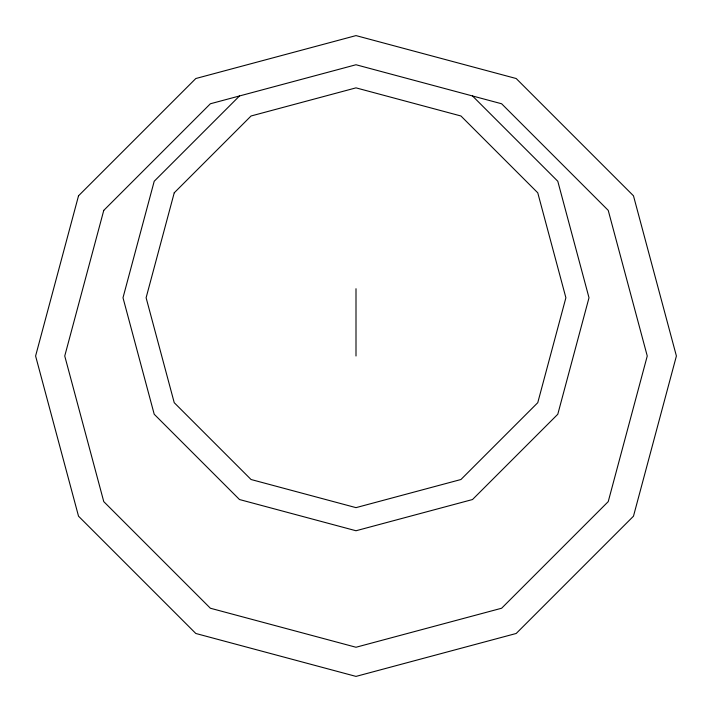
<?xml version="1.0" encoding="UTF-8"?>
<svg xmlns="http://www.w3.org/2000/svg" width="712" height="712" viewBox="0 0 712 712"><rect width="100%" height="100%" fill="white"/><g stroke="black" fill="none" stroke-linecap="round" stroke-linejoin="round"><path stroke-width="1.07" d="M356 356L356 288.725M239.499 95.96L154.21 181.249L122.998 297.75L154.21 414.25L239.499 499.539L356 530.752L472.501 499.539L557.79 414.25L589.002 297.75L557.79 181.249L472.501 95.96M78.525 195.8L35.6 356L78.525 516.2L195.8 633.475L356 676.4L516.2 633.475L633.475 516.2L676.4 356L633.475 195.8L516.2 78.525L356 35.6L195.8 78.525L78.525 195.8M103.765 210.378L64.748 356L103.765 501.622L210.378 608.235L356 647.253L501.622 608.235L608.235 501.622L647.253 356L608.235 210.378L501.622 103.765L356 64.748L210.378 103.765L103.765 210.378M174.235 192.81L146.111 297.75L174.235 402.689L251.06 479.514L356 507.638L460.94 479.514L537.765 402.689L565.889 297.75L537.765 192.81L460.94 115.985L356 87.861L251.06 115.985L174.235 192.81"/></g></svg>
